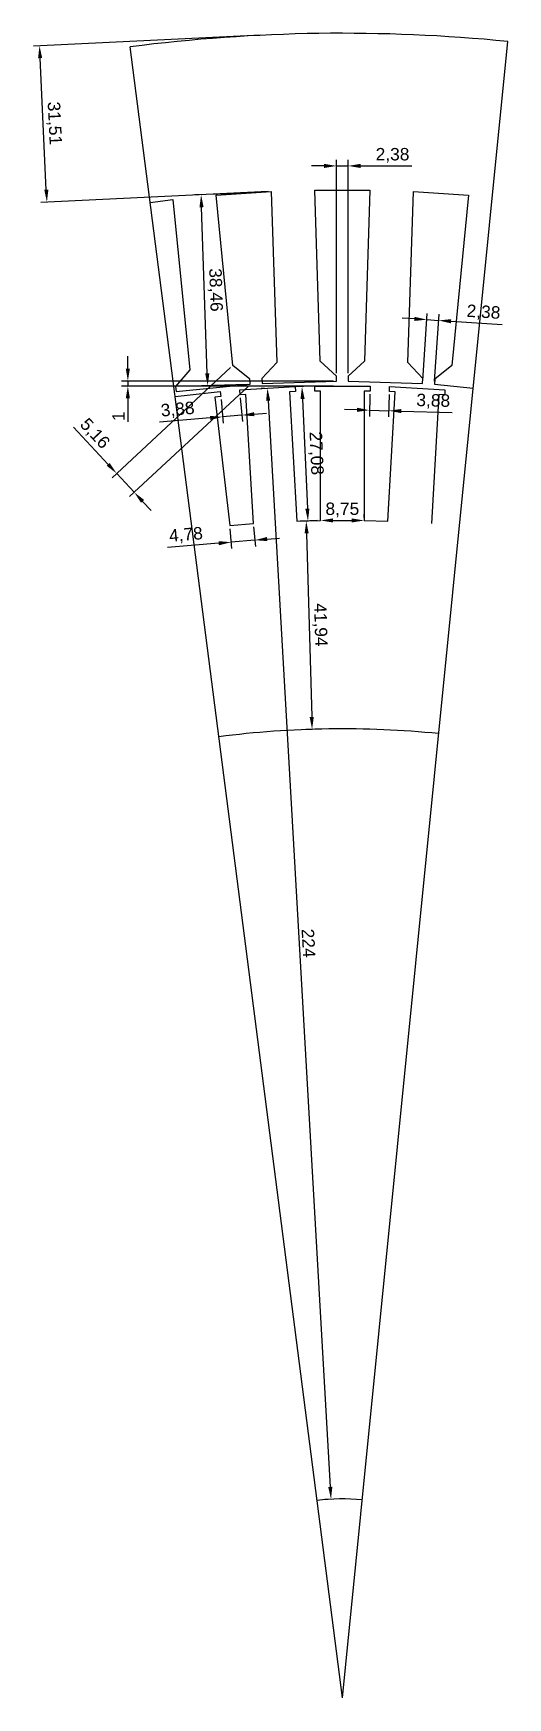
# Model space of a CAD drawing. Header units: millimetres. Extents: x 140 to 235, y 123 to 458.
import ezdxf

# ---------------------------------------------------------------- set-up
doc = ezdxf.new("R2010")
doc.units = ezdxf.units.MM
doc.styles.get("Standard").update_dxf_attribs({"font": 'arial.ttf'})
doc.dimstyles.new('ISO-25', dxfattribs={"dimtxt": 2.5, "dimasz": 2.5, "dimexe": 1.25, "dimexo": 0.625, "dimtad": 1, "dimtxsty": 'Standard', "dimcen": 2.5, "dimadec": 0, "dimazin": 0, "dimtfac": 1, "dimtmove": 0, "dimatfit": 3, "dimfxl": 1, "dimarcsym": 0})

# ---------------------------------------------------------------- blocks, each defined once
blk = doc.blocks.new('*D39')
at = {"color": 0, "lineweight": -2, "transparency": 16777216}
for p, q in [((158.63, 390.25), (158.63, 392.75)), ((199.96, 387.75), (157.38, 387.75)), ((199.96, 386.75), (157.38, 386.75)), ((158.63, 387.75), (158.63, 386.75)), ((158.63, 384.25), (158.63, 379.58))]:
    blk.add_line(p, q, dxfattribs=at)
at = {"color": 0, "transparency": 16777216}
for points in [[(158.21, 390.25), (159.04, 390.25), (158.63, 387.75)], [(158.21, 384.25), (159.04, 384.25), (158.63, 386.75)]]:
    blk.add_solid(points, dxfattribs=at)
at = {"layer": 'Defpoints', "color": 0, "transparency": 16777216}
for p in [(158.63, 386.75), (200.58, 387.75), (200.58, 386.75)]:
    blk.add_point(p, dxfattribs=at)
at = {"color": 0, "transparency": 16777216, "insert": (156.75, 380.67), "char_height": 2.5, "attachment_point": 5, "rotation": 90}
blk.add_mtext('1', dxfattribs=at)
blk = doc.blocks.new('*D40')
at = {"color": 0, "lineweight": -2, "transparency": 16777216}
for p, q in [((177.38, 384.05), (177.79, 379.31)), ((181.25, 384.38), (181.66, 379.64)), ((175.19, 380.34), (164.98, 379.46)), ((181.55, 380.88), (177.68, 380.55)), ((184.04, 381.1), (186.53, 381.31))]:
    blk.add_line(p, q, dxfattribs=at)
at = {"color": 0, "transparency": 16777216}
for points in [[(175.15, 380.75), (175.23, 379.92), (177.68, 380.55)], [(184.01, 381.51), (184.08, 380.68), (181.55, 380.88)]]:
    blk.add_solid(points, dxfattribs=at)
at = {"layer": 'Defpoints', "color": 0, "transparency": 16777216}
for p in [(177.33, 384.68), (181.2, 385.01), (177.68, 380.55)]:
    blk.add_point(p, dxfattribs=at)
at = {"color": 0, "transparency": 16777216, "insert": (168.66, 381.91), "char_height": 2.5, "attachment_point": 5, "rotation": 4.9091}
blk.add_mtext('3,88', dxfattribs=at)
blk = doc.blocks.new('*D41')
at = {"color": 0, "lineweight": -2, "transparency": 16777216}
for p, q in [((195.58, 386.73), (192.4, 386.59)), ((193.76, 384.14), (194.74, 362.09)), ((196.77, 359.68), (193.6, 359.54))]:
    blk.add_line(p, q, dxfattribs=at)
at = {"color": 0, "transparency": 16777216}
for points in [[(194.18, 384.16), (193.35, 384.13), (193.65, 386.64)], [(195.15, 362.11), (194.32, 362.07), (194.85, 359.59)]]:
    blk.add_solid(points, dxfattribs=at)
at = {"layer": 'Defpoints', "color": 0, "transparency": 16777216}
for p in [(196.2, 386.75), (194.85, 359.59), (197.4, 359.7)]:
    blk.add_point(p, dxfattribs=at)
at = {"color": 0, "transparency": 16777216, "insert": (196.38, 373.21), "char_height": 2.5, "attachment_point": 5, "rotation": 272.5274}
blk.add_mtext('27,08', dxfattribs=at)
blk = doc.blocks.new('*D43')
at = {"color": 0, "lineweight": -2, "transparency": 16777216}
for p, q in [((197.4, 360.33), (197.4, 360.95)), ((199.9, 359.7), (203.65, 359.7)), ((206.15, 360.33), (206.15, 360.95))]:
    blk.add_line(p, q, dxfattribs=at)
at = {"color": 0, "transparency": 16777216}
for points in [[(199.9, 360.12), (199.9, 359.29), (197.4, 359.7)], [(203.65, 360.12), (203.65, 359.29), (206.15, 359.7)]]:
    blk.add_solid(points, dxfattribs=at)
at = {"layer": 'Defpoints', "color": 0, "transparency": 16777216}
for p in [(197.4, 359.7), (206.15, 359.7), (206.15, 359.7)]:
    blk.add_point(p, dxfattribs=at)
at = {"color": 0, "transparency": 16777216, "insert": (201.77, 361.83), "char_height": 2.5, "attachment_point": 5}
blk.add_mtext('8,75', dxfattribs=at)
blk = doc.blocks.new('*D44')
at = {"color": 0, "lineweight": -2, "transparency": 16777216}
for p, q in [((200.58, 389.38), (200.58, 432.31)), ((202.96, 389.38), (202.96, 432.31)), ((198.08, 431.06), (195.58, 431.06)), ((200.58, 431.06), (202.96, 431.06)), ((205.46, 431.06), (215.75, 431.06))]:
    blk.add_line(p, q, dxfattribs=at)
at = {"color": 0, "transparency": 16777216}
for points in [[(198.08, 431.48), (198.08, 430.64), (200.58, 431.06)], [(205.46, 431.48), (205.46, 430.64), (202.96, 431.06)]]:
    blk.add_solid(points, dxfattribs=at)
at = {"layer": 'Defpoints', "color": 0, "transparency": 16777216}
for p in [(202.96, 431.06), (200.58, 388.75), (202.96, 388.75)]:
    blk.add_point(p, dxfattribs=at)
at = {"color": 0, "transparency": 16777216, "insert": (211.86, 433.19), "char_height": 2.5, "attachment_point": 5}
blk.add_mtext('2,38', dxfattribs=at)
blk = doc.blocks.new('*D45')
at = {"color": 0, "lineweight": -2, "transparency": 16777216}
for p, q in [((204.73, 381.97), (202.23, 382.04)), ((207.32, 385.13), (207.2, 380.65)), ((207.23, 381.9), (211.12, 381.79)), ((211.21, 385.02), (211.08, 380.54)), ((213.61, 381.72), (223.86, 381.43))]:
    blk.add_line(p, q, dxfattribs=at)
at = {"color": 0, "transparency": 16777216}
for points in [[(204.75, 382.39), (204.72, 381.56), (207.23, 381.9)], [(213.63, 382.13), (213.6, 381.3), (211.12, 381.79)]]:
    blk.add_solid(points, dxfattribs=at)
at = {"layer": 'Defpoints', "color": 0, "transparency": 16777216}
for p in [(207.34, 385.75), (211.23, 385.64), (211.12, 381.79)]:
    blk.add_point(p, dxfattribs=at)
at = {"color": 0, "transparency": 16777216, "insert": (220.05, 383.66), "char_height": 2.5, "attachment_point": 5, "rotation": 358.3636}
blk.add_mtext('3,88', dxfattribs=at)
blk = doc.blocks.new('*D46')
at = {"color": 0, "lineweight": -2, "transparency": 16777216}
for p, q in [((179.28, 390.46), (155.46, 368.31)), ((182.8, 386.68), (158.98, 364.53)), ((154.68, 370.99), (147.7, 378.49)), ((159.89, 365.38), (156.38, 369.16)), ((161.6, 363.55), (163.3, 361.72))]:
    blk.add_line(p, q, dxfattribs=at)
at = {"color": 0, "transparency": 16777216}
for points in [[(154.98, 371.27), (154.37, 370.71), (156.38, 369.16)], [(161.9, 363.83), (161.29, 363.27), (159.89, 365.38)]]:
    blk.add_solid(points, dxfattribs=at)
at = {"layer": 'Defpoints', "color": 0, "transparency": 16777216}
for p in [(179.74, 390.89), (183.25, 387.11), (156.38, 369.16)]:
    blk.add_point(p, dxfattribs=at)
at = {"color": 0, "transparency": 16777216, "insert": (151.9, 377.1), "char_height": 2.5, "attachment_point": 5, "rotation": 312.93}
blk.add_mtext('5,16', dxfattribs=at)
blk = doc.blocks.new('*D47')
at = {"color": 0, "lineweight": -2, "transparency": 16777216}
for p, q in [((176.91, 355.11), (166.59, 354.23)), ((179.16, 358.04), (179.5, 354.08)), ((184.16, 355.74), (179.4, 355.33)), ((183.93, 358.45), (184.27, 354.49)), ((186.65, 355.95), (189.14, 356.16))]:
    blk.add_line(p, q, dxfattribs=at)
at = {"color": 0, "transparency": 16777216}
for points in [[(176.87, 355.53), (176.94, 354.7), (179.4, 355.33)], [(186.62, 356.37), (186.69, 355.54), (184.16, 355.74)]]:
    blk.add_solid(points, dxfattribs=at)
at = {"layer": 'Defpoints', "color": 0, "transparency": 16777216}
for p in [(179.11, 358.66), (183.88, 359.07), (179.4, 355.33)]:
    blk.add_point(p, dxfattribs=at)
at = {"color": 0, "transparency": 16777216, "insert": (170.32, 356.68), "char_height": 2.5, "attachment_point": 5, "rotation": 4.9091}
blk.add_mtext('4,78', dxfattribs=at)
blk = doc.blocks.new('*D48')
at = {"color": 0, "lineweight": -2, "transparency": 16777216}
for p, q in [((181.3, 425.52), (172.11, 425.21)), ((174.6, 389.31), (173.45, 422.75)), ((182.63, 387.09), (173.44, 386.77))]:
    blk.add_line(p, q, dxfattribs=at)
at = {"color": 0, "transparency": 16777216}
for points in [[(173.86, 422.76), (173.03, 422.74), (173.36, 425.25)], [(175.02, 389.33), (174.18, 389.3), (174.69, 386.81)]]:
    blk.add_solid(points, dxfattribs=at)
at = {"layer": 'Defpoints', "color": 0, "transparency": 16777216}
for p in [(181.93, 425.54), (173.36, 425.25), (183.25, 387.11)]:
    blk.add_point(p, dxfattribs=at)
at = {"color": 0, "transparency": 16777216, "insert": (176.15, 406.1), "char_height": 2.5, "attachment_point": 5, "rotation": 271.9768}
blk.add_mtext('38,46', dxfattribs=at)
blk = doc.blocks.new('*D49')
at = {"color": 0, "lineweight": -2, "transparency": 16777216}
for p, q in [((216.26, 400.28), (213.77, 400.44)), ((217.96, 387.89), (218.84, 401.36)), ((218.76, 400.12), (221.13, 399.96)), ((220.33, 387.73), (221.22, 401.21)), ((223.63, 399.8), (233.9, 399.12))]:
    blk.add_line(p, q, dxfattribs=at)
at = {"color": 0, "transparency": 16777216}
for points in [[(216.29, 400.69), (216.24, 399.86), (218.76, 400.12)], [(223.66, 400.21), (223.6, 399.38), (221.13, 399.96)]]:
    blk.add_solid(points, dxfattribs=at)
at = {"layer": 'Defpoints', "color": 0, "transparency": 16777216}
for p in [(221.13, 399.96), (217.92, 387.26), (220.29, 387.11)]:
    blk.add_point(p, dxfattribs=at)
at = {"color": 0, "transparency": 16777216, "insert": (230.15, 401.5), "char_height": 2.5, "attachment_point": 5, "rotation": 356.25}
blk.add_mtext('2,38', dxfattribs=at)
blk = doc.blocks.new('*D50')
at = {"color": 0, "lineweight": -2, "transparency": 16777216}
for p, q in [((185.35, 457.35), (139.62, 455.19)), ((142.23, 426.28), (140.98, 452.76)), ((186.84, 425.88), (141.1, 423.72))]:
    blk.add_line(p, q, dxfattribs=at)
at = {"color": 0, "transparency": 16777216}
for points in [[(141.4, 452.78), (140.57, 452.74), (140.86, 455.25)], [(142.65, 426.3), (141.82, 426.26), (142.35, 423.78)]]:
    blk.add_solid(points, dxfattribs=at)
at = {"layer": 'Defpoints', "color": 0, "transparency": 16777216}
for p in [(185.98, 457.38), (140.86, 455.25), (187.46, 425.91)]:
    blk.add_point(p, dxfattribs=at)
at = {"color": 0, "transparency": 16777216, "insert": (143.73, 439.62), "char_height": 2.5, "attachment_point": 5, "rotation": 272.7022}
blk.add_mtext('31,51', dxfattribs=at)
blk = doc.blocks.new('*D51')
at = {"color": 0, "lineweight": -2, "transparency": 16777216}
for p, q in [((194.56, 359.59), (193.26, 359.55)), ((194.58, 357.09), (195.61, 320.16)), ((195.73, 317.66), (194.43, 317.63))]:
    blk.add_line(p, q, dxfattribs=at)
at = {"color": 0, "transparency": 16777216}
for points in [[(195, 357.1), (194.17, 357.08), (194.51, 359.59)], [(196.03, 320.17), (195.19, 320.15), (195.68, 317.66)]]:
    blk.add_solid(points, dxfattribs=at)
at = {"layer": 'Defpoints', "color": 0, "transparency": 16777216}
for p in [(195.18, 359.61), (195.68, 317.66), (196.35, 317.68)]:
    blk.add_point(p, dxfattribs=at)
at = {"color": 0, "transparency": 16777216, "insert": (197.22, 338.68), "char_height": 2.5, "attachment_point": 5, "rotation": 271.5931}
blk.add_mtext('41,94', dxfattribs=at)
blk = doc.blocks.new('*D52')
at = {"color": 0, "lineweight": -2, "transparency": 16777216}
for p, q in [((186.08, 386.29), (185.45, 386.25)), ((186.84, 383.83), (199.35, 165.19)), ((198.86, 162.65), (198.24, 162.62))]:
    blk.add_line(p, q, dxfattribs=at)
at = {"color": 0, "transparency": 16777216}
for points in [[(187.26, 383.85), (186.43, 383.8), (186.7, 386.32)], [(199.76, 165.21), (198.93, 165.16), (199.49, 162.69)]]:
    blk.add_solid(points, dxfattribs=at)
at = {"layer": 'Defpoints', "color": 0, "transparency": 16777216}
for p in [(186.7, 386.32), (199.49, 162.69), (199.49, 162.69)]:
    blk.add_point(p, dxfattribs=at)
at = {"color": 0, "transparency": 16777216, "insert": (194.97, 274.61), "char_height": 2.5, "attachment_point": 5, "rotation": 273.2727}
blk.add_mtext('224', dxfattribs=at)

msp = doc.modelspace()

# ---------------------------------------------------------------- linework, layer by layer
for p, q in [((201.772, 122.754), (235.02, 456.1)), ((201.772, 122.754), (159.12, 455.028)), ((176.388, 425.182), (187.464, 425.908)), ((187.464, 425.908), (188.619, 391.47)), ((197.322, 391.754), (196.222, 426.194)), ((196.222, 426.194), (207.322, 426.194)), ((207.322, 426.194), (206.222, 391.754)), ((214.925, 391.47), (216.08, 425.908)), ((216.08, 425.908), (227.156, 425.182)), ((163.138, 423.727), (167.668, 424.323)), ((167.668, 424.323), (171.073, 390.034)), ((179.738, 390.888), (176.388, 425.182)), ((227.156, 425.182), (223.806, 390.888)), ((171.073, 390.034), (168.232, 386.634)), ((183.188, 388.107), (179.738, 390.888)), ((188.619, 391.47), (185.562, 388.263)), ((200.582, 388.754), (197.322, 391.754)), ((200.582, 387.754), (200.582, 388.754)), ((206.222, 391.754), (202.962, 388.754)), ((202.962, 388.754), (202.962, 387.754)), ((217.982, 388.263), (214.925, 391.47)), ((223.806, 390.888), (220.357, 388.107)), ((168.232, 386.634), (168.363, 385.643)), ((168.363, 385.643), (183.253, 387.109)), ((183.253, 387.109), (183.188, 388.107)), ((185.562, 388.263), (185.628, 387.265)), ((185.628, 387.265), (200.582, 387.754)), ((202.962, 387.754), (217.917, 387.265)), ((217.917, 387.265), (217.982, 388.263)), ((220.357, 388.107), (220.291, 387.109)), ((220.291, 387.109), (228.063, 386.344)), ((179.11, 358.659), (183.876, 359.068)), ((192.614, 359.568), (197.396, 359.704)), ((206.149, 359.704), (210.93, 359.568))]:
    msp.add_line(p, q)
for points in [[(168.157, 384.63), (177.213, 385.669), (177.327, 384.675), (176.14, 384.539), (179.11, 358.659)], [(183.876, 359.068), (182.388, 385.076), (181.196, 385.008), (181.139, 386.006), (192.262, 386.642), (192.319, 385.644), (191.127, 385.575), (192.614, 359.568)], [(197.396, 359.704), (197.396, 385.754), (196.202, 385.754), (196.202, 386.754), (207.343, 386.754), (207.343, 385.754), (206.149, 385.754), (206.149, 359.704)], [(210.93, 359.568), (212.417, 385.575), (211.225, 385.644), (211.282, 386.642), (222.405, 386.006), (222.348, 385.008), (221.156, 385.076), (219.669, 359.068)]]:
    msp.add_lwpolyline(points)
for radius in [335, 195, 40]:
    msp.add_arc((201.772, 122.754), radius, 84.3041, 97.31468)

# ---------------------------------------------------------------- dimensions: what is measured, and where the dimension line sits
for p1, p2, distance, picture, middle in [((187.464, 425.908), (185.979, 457.382), 45.165, '*D50', (143.732, 439.616)), ((183.253, 387.109), (181.926, 425.545), 8.572, '*D48', (176.149, 406.105)), ((217.917, 387.265), (220.291, 387.109), 12.878, '*D49', (230.15, 401.501)), ((183.253, 387.109), (179.738, 390.888), 31.902, '*D46', (151.895, 377.103)), ((186.701, 386.324), (199.489, 162.689), 0, '*D52', (194.972, 274.614)), ((196.202, 386.754), (197.396, 359.704), -2.551, '*D41', (196.375, 373.211)), ((207.343, 385.754), (211.225, 385.644), -3.855, '*D45', (220.046, 383.663)), ((181.196, 385.008), (177.327, 384.675), 4.139, '*D40', (168.658, 381.911)), ((197.396, 359.704), (206.149, 359.704), 0, '*D43', (201.772, 361.832)), ((183.876, 359.068), (179.11, 358.659), 3.344, '*D47', (170.322, 356.683)), ((195.185, 359.607), (196.351, 317.679), -0.672, '*D51', (197.223, 338.683))]:
    dim = msp.add_aligned_dim(p1=p1, p2=p2, distance=distance, dimstyle='ISO-25')
    dim.commit()
    dim.dimension.update_dxf_attribs({"geometry": picture, "text_midpoint": middle})
dim = msp.add_linear_dim(base=(202.962, 431.059), p1=(200.582, 388.754), p2=(202.962, 388.754), dimstyle='ISO-25')
dim.commit()
dim.dimension.update_dxf_attribs({"geometry": '*D44', "text_midpoint": (211.858, 433.187)})
dim = msp.add_linear_dim(base=(158.626, 386.754), p1=(200.582, 387.754), p2=(200.582, 386.754), angle=90, dimstyle='ISO-25')
dim.commit()
dim.dimension.update_dxf_attribs({"geometry": '*D39', "text_midpoint": (156.746, 380.669)})

doc.saveas('drawing.dxf')
